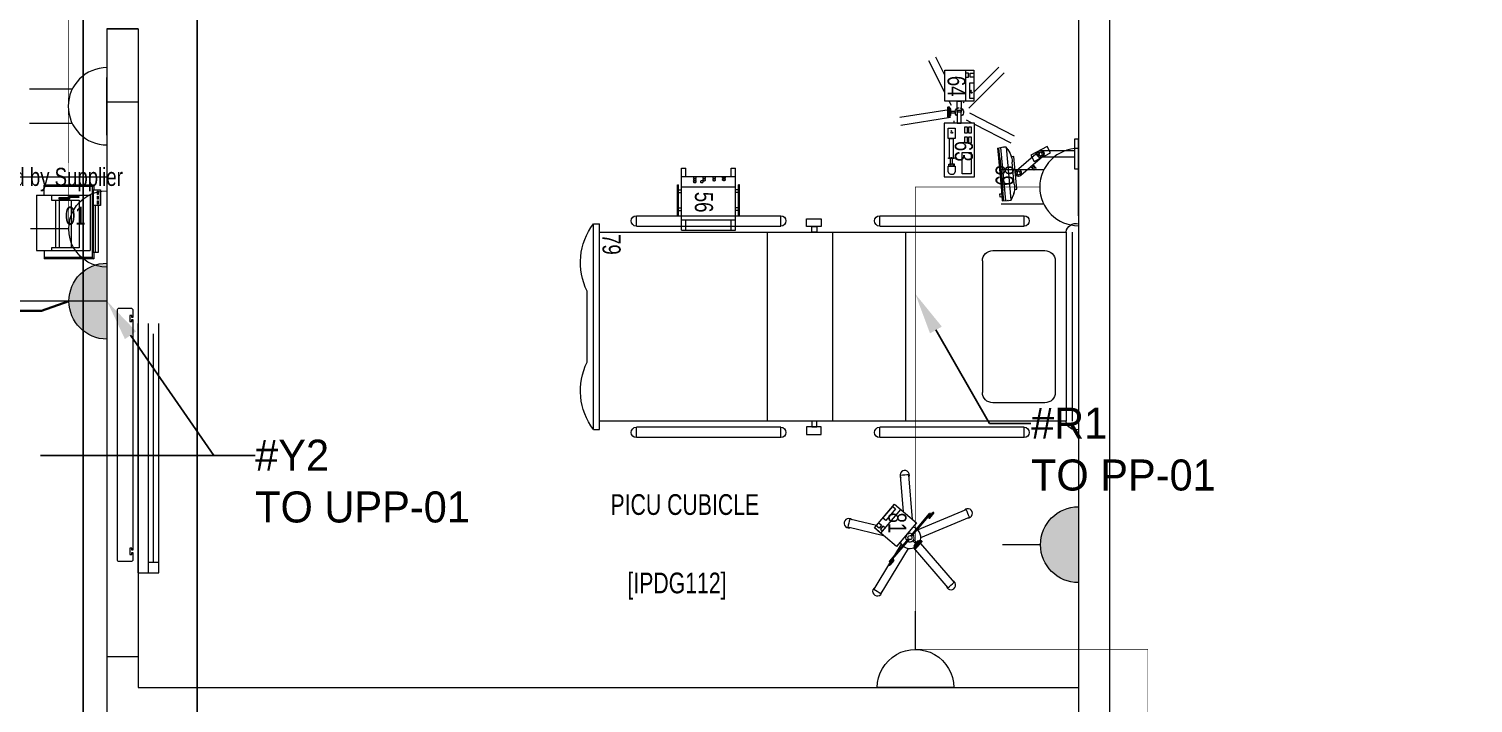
# Model space of a CAD drawing. Header units: metres. Extents: x 75097 to 220762, y -1557923 to -1361206.
# Drawn here: x 107551 to 114521, y -1400610 to -1397353 of the extents above; entities that cross this region are included whole.
import ezdxf
from ezdxf import colors
from ezdxf.entities.mleader import LeaderData, LeaderLine
from ezdxf.math import Vec2, Vec3

# ---------------------------------------------------------------- set-up
doc = ezdxf.new("R2010")
doc.units = ezdxf.units.M
doc.layers.get('0').update_dxf_attribs({"lineweight": 0})
for name, color, linetype, lineweight in [('A-100 - Copy$0$72_EGR_BASE_TEXT', 8, 'Continuous', 0), ('A-100 - Copy$0$Aluminum', 8, 'Continuous', 0), ('A-100 - Copy$0$Medical Equipment and Furniture', 8, 'Continuous', 0), ('A-100 - Copy$0$Medical Equipment and Furniture1', 8, 'Continuous', 5), ('A-100 - Copy$0$Medical Equipment and Furniture2', 8, 'Continuous', 13), ('A-100 - Copy$0$Walls', 8, 'Continuous', 0), ('A-100 - Copy$0$Wooden Joinery', 8, 'Continuous', 0), ('E-LG', 245, 'Continuous', 30)]:
    doc.layers.add(name, color=color, linetype=linetype, lineweight=lineweight)
doc.layers.add('A-100 - Copy$0$axes', color=8, linetype='Continuous')
doc.layers.add('E-POWR', color=7, linetype='Continuous', lineweight=9, true_color=0x4e7e3e)
doc.layers.add('E-PW', color=7, linetype='Continuous', lineweight=9, true_color=0x4e7e3e)
doc.styles.add('A-100 - Copy$0$list_ghTextstyle', font='romans.shx', dxfattribs={"height": 0.25})
doc.styles.add('A-100 - Copy$0$X3G_ENTITY_257CFD', font='swisscl.ttf', dxfattribs={"height": 200})
doc.styles.add('A-100 - Copy$0$X3G_ENTITY_2587EA', font='swisscl.ttf', dxfattribs={"height": 200})
doc.styles.get("Standard").update_dxf_attribs({"font": 'GOTHIC.TTF'})

# ---------------------------------------------------------------- blocks, each defined once
blk = doc.blocks.new('GI-041_dwg_E-SKT2-3902840-GI-041')
at = {"layer": 'E-POWR'}
blk.add_line((0.1982, 0), (-0.1982, 0), dxfattribs=at)
at = {"layer": 'E-PW'}
for p, q in [((-0.0879, 0.1765), (-0.0879, 0.3944)), ((0.0878, 0.1766), (0.0878, 0.3944)), ((-0.1466, 0), (0.1466, 0))]:
    blk.add_line(p, q, dxfattribs=at)
blk.add_arc((0, 0), 0.1972, 0.0142, 180.0142, dxfattribs=at)
blk = doc.blocks.new('NORMAL SOCKET')
at = {"layer": 'E-POWR'}
for p, q in [((0, 308), (0, 615)), ((-308, 0), (308, 0))]:
    blk.add_line(p, q, dxfattribs=at)
blk.add_ellipse((0, 0), major_axis=(33, 306), ratio=1, start_param=4.81904, end_param=7.960633, dxfattribs=at)
blk = doc.blocks.new('GI-041_dwg_UPS-E-SKT1-3902843-GI-041')
at = {"layer": 'E-POWR'}
blk.add_hatch(color=256, dxfattribs=at).paths.add_polyline_path([(-0.1987, -0.0005), (0.1987, -0.0005), (0.1929, 0.0471), (0.176, 0.0919), (0.1487, 0.1313), (0.1129, 0.1631), (0.0705, 0.1853), (0.024, 0.1968), (-0.024, 0.1968), (-0.0705, 0.1853), (-0.1129, 0.1631), (-0.1487, 0.1313), (-0.176, 0.0919), (-0.1929, 0.0471)], flags=0)
for p, q in [((0, 0.1983), (0, 0.397)), ((-0.1987, -0.0005), (0.1987, -0.0005)), ((-0.1473, -0.0005), (0.1473, -0.0005))]:
    blk.add_line(p, q, dxfattribs=at)
blk.add_arc((0, -0.0005), 0.1987, 360, 180, dxfattribs=at)
blk = doc.blocks.new('A-100 - Copy$0$IC.1')
at = {"layer": 'A-100 - Copy$0$Medical Equipment and Furniture1'}
for p, q in [((42.4872, -10.88), (41.4928, -10.88)), ((42.4472, -10.91), (41.5328, -10.91)), ((42.4472, -10.91), (41.5328, -10.91)), ((42.4472, -10.91), (41.5328, -10.91)), ((41.5328, -10.94), (41.5328, -13.1914)), ((42.4472, -10.94), (41.5328, -10.94)), ((42.4472, -13.1914), (42.4472, -10.94)), ((42.3077, -10.9923), (41.6724, -10.9923)), ((41.6224, -11.0423), (41.6224, -11.2937)), ((42.3577, -11.2937), (42.3577, -11.0423)), ((41.4542, -11.1429), (41.4542, -11.8396)), ((41.4542, -11.1429), (41.5042, -11.1429)), ((41.5042, -11.1429), (41.5042, -11.8396)), ((42.4759, -11.1429), (42.5259, -11.1429)), ((42.4759, -11.8396), (42.4759, -11.1429)), ((42.5259, -11.8396), (42.5259, -11.1429)), ((42.3077, -11.3437), (41.6724, -11.3437)), ((41.5328, -11.7137), (42.4472, -11.7137)), ((41.4542, -11.8396), (41.5042, -11.8396)), ((42.4759, -11.8396), (42.5259, -11.8396)), ((41.5328, -12.0657), (42.4472, -12.0657)), ((41.4542, -12.3172), (41.4542, -13.0139)), ((41.4542, -12.3172), (41.5042, -12.3172)), ((41.5042, -12.3172), (41.5042, -13.0139)), ((42.4759, -12.3172), (42.5259, -12.3172)), ((42.4759, -13.0139), (42.4759, -12.3172)), ((42.5259, -13.0139), (42.5259, -12.3172)), ((41.5328, -12.3807), (42.4472, -12.3807)), ((41.4542, -13.0139), (41.5042, -13.0139)), ((42.4759, -13.0139), (42.5259, -13.0139)), ((41.4928, -13.1914), (42.4872, -13.1914)), ((41.4928, -13.2214), (41.4928, -13.1914)), ((41.4928, -13.2214), (42.4872, -13.2214)), ((42.4872, -13.2214), (42.4872, -13.1914)), ((41.8192, -13.2514), (42.1609, -13.2514))]:
    blk.add_line(p, q, dxfattribs=at)
for points in [[(41.4689, -12.1927), (41.4689, -12.1212), (41.5064, -12.1212), (41.5064, -12.1927)], [(42.5112, -12.1927), (42.5112, -12.1212), (42.4737, -12.1212), (42.4737, -12.1927)], [(41.5064, -12.1674), (41.5064, -12.1434), (41.5328, -12.1434), (41.5328, -12.1674)], [(42.4737, -12.1674), (42.4737, -12.1434), (42.4472, -12.1434), (42.4472, -12.1674)]]:
    blk.add_lwpolyline(points, close=True, dxfattribs=at)
for centre, radius, start, end in [((41.539, -10.8926), 0.0478, 164.74006, 262.64007), ((42.4411, -10.8926), 0.0478, 277.35993, 15.25994), ((41.6724, -11.0423), 0.05, 90, 180), ((42.3077, -11.0423), 0.05, 0, 90), ((41.4792, -11.1429), 0.025, 0, 180), ((42.5009, -11.1429), 0.025, 0, 180), ((41.6724, -11.2937), 0.05, 180, 270), ((42.3077, -11.2937), 0.05, 270, 0), ((41.4792, -11.8396), 0.025, 180, 0), ((42.5009, -11.8396), 0.025, 180, 0), ((41.4792, -12.3172), 0.025, 0, 180), ((42.5009, -12.3172), 0.025, 0, 180), ((41.4792, -13.0139), 0.025, 180, 0), ((42.5009, -13.0139), 0.025, 180, 0), ((41.6806, -12.9691), 0.3145, 233.34878, 296.14643), ((42.2995, -12.9691), 0.3145, 243.85357, 306.65122)]:
    blk.add_arc(centre, radius, start, end, dxfattribs=at)
blk = doc.blocks.new('A-100 - Copy$0$Syringe')
at = {"layer": 'A-100 - Copy$0$Medical Equipment and Furniture2'}
for points in [[(42.9739, -11.5277), (42.7139, -11.5277), (42.7139, -11.3827), (42.9739, -11.3827), (42.9739, -11.5277)], [(42.7384, -11.5086), (42.7658, -11.5086), (42.7658, -11.475), (42.7384, -11.475)], [(42.779, -11.4899), (42.779, -11.487), (42.7748, -11.487), (42.7748, -11.5), (42.779, -11.5), (42.779, -11.497)], [(42.8023, -11.4899), (42.779, -11.4899)], [(42.779, -11.497), (42.8023, -11.497)], [(42.8055, -11.4851), (42.8055, -11.48), (42.8023, -11.48), (42.8023, -11.5069), (42.8055, -11.5069), (42.8055, -11.5019)], [(42.8055, -11.5019), (42.8984, -11.5019), (42.8984, -11.4851), (42.8055, -11.4851)], [(42.8055, -11.4899), (42.8055, -11.497)], [(42.8055, -11.497), (42.8055, -11.4899)], [(42.8055, -11.497), (42.8055, -11.4899)]]:
    blk.add_lwpolyline(points, dxfattribs=at)
for points in [[(42.8312, -11.3974), (42.7289, -11.3974), (42.7289, -11.4415), (42.8312, -11.4415)], [(42.9073, -11.3985), (42.8765, -11.3985), (42.8765, -11.4091), (42.9073, -11.4091)], [(42.9073, -11.4175), (42.8765, -11.4175), (42.8765, -11.4281), (42.9073, -11.4281)], [(42.956, -11.3985), (42.9252, -11.3985), (42.9252, -11.4091), (42.956, -11.4091)], [(42.956, -11.4175), (42.9252, -11.4175), (42.9252, -11.4281), (42.956, -11.4281)], [(42.7748, -11.487), (42.7658, -11.487), (42.7658, -11.4777), (42.7748, -11.4777)], [(42.7748, -11.4967), (42.7658, -11.4967), (42.7658, -11.5059), (42.7748, -11.5059)], [(42.9498, -11.475), (42.8984, -11.475), (42.8984, -11.5086), (42.9498, -11.5086)]]:
    blk.add_lwpolyline(points, close=True, dxfattribs=at)
at = {"layer": 'A-100 - Copy$0$Medical Equipment and Furniture2', "extrusion": (0, 0, -1)}
blk.add_ellipse((42.7384, -11.4918), major_axis=(0, 0.0168), ratio=0.733735, start_param=3.141593, end_param=6.283185, dxfattribs=at)
blk = doc.blocks.new('A-100 - Copy$0$Infusion')
at = {"layer": 'A-100 - Copy$0$Medical Equipment and Furniture2'}
for points in [[(43.0793, -11.3852), (43.0793, -11.5252), (43.2293, -11.5252), (43.2293, -11.3852), (43.0793, -11.3852)], [(43.1962, -11.4242), (43.1962, -11.4114), (43.215, -11.4114), (43.215, -11.4242)]]:
    blk.add_lwpolyline(points, dxfattribs=at)
for points in [[(43.0793, -11.3852), (43.0793, -11.4242), (43.2293, -11.4242), (43.2293, -11.3852)], [(43.0927, -11.3852), (43.0927, -11.404), (43.1673, -11.404), (43.1673, -11.3852)], [(43.1962, -11.3852), (43.1962, -11.4027), (43.215, -11.4027), (43.215, -11.3852)]]:
    blk.add_lwpolyline(points, close=True, dxfattribs=at)
blk = doc.blocks.new('A-100 - Copy$0$Infusion Syringe')
at = {"layer": 'A-100 - Copy$0$Medical Equipment and Furniture1'}
for p, q in [((42.9683, -11.3827), (42.8788, -11.2071)), ((43.0225, -11.4053), (42.9127, -11.1899)), ((43.0459, -11.409), (43.2169, -11.238)), ((43.1234, -11.3852), (43.2437, -11.2649)), ((42.9886, -11.4225), (42.9765, -11.3988)), ((43.0006, -11.498), (42.9627, -11.7368)), ((42.9753, -11.4431), (42.9739, -11.4433)), ((42.9838, -11.4812), (42.9765, -11.4824)), ((43.0124, -11.4411), (43.017, -11.4365)), ((43.0234, -11.4354), (43.017, -11.4365)), ((43.0175, -11.473), (43.0233, -11.476)), ((43.0297, -11.4749), (43.0233, -11.476)), ((43.0357, -11.4374), (43.0414, -11.4403)), ((43.0407, -11.4693), (43.0453, -11.4647)), ((43.0444, -11.4461), (43.0414, -11.4403)), ((43.0463, -11.4583), (43.0453, -11.4647)), ((43.0592, -11.4932), (43.0766, -11.502)), ((43.0728, -11.4359), (43.0766, -11.432)), ((43.0791, -11.4595), (43.0793, -11.4596)), ((43.0381, -11.5039), (43.0003, -11.7427)), ((43.1221, -11.5252), (43.2746, -11.6029)), ((43.2058, -11.5252), (43.2919, -11.5691))]:
    blk.add_line(p, q, dxfattribs=at)
for points in [[(43.0266, -11.4455), (43.0266, -11.4649), (42.9739, -11.4649), (42.9739, -11.4455)], [(43.043, -11.4963), (43.043, -11.5009), (43.0102, -11.5009), (43.0102, -11.4963)], [(43.0266, -11.4455), (43.0266, -11.4649), (43.0793, -11.4649), (43.0793, -11.4455)]]:
    blk.add_lwpolyline(points, close=True, dxfattribs=at)
for points in [[(43.0302, -11.4759), (43.0302, -11.4963), (43.0229, -11.4963), (43.0229, -11.4759)], [(43.0046, -11.5009), (43.0485, -11.5009)], [(43.0485, -11.5116), (43.0046, -11.5116)]]:
    blk.add_lwpolyline(points, dxfattribs=at)
for radius, start, end in [(0.021, 6.82759, 152.46157), (0.021, 207.53843, 353.17241), (0.00972, 270, 90)]:
    blk.add_arc((43.0266, -11.4552), radius, start, end, dxfattribs=at)
for centre in [(43.0046, -11.5062), (43.0101, -11.5062), (43.0156, -11.5062), (43.0211, -11.5062), (43.0266, -11.5062), (43.0321, -11.5062), (43.0375, -11.5062), (43.043, -11.5062), (43.0485, -11.5062)]:
    blk.add_ellipse(centre, major_axis=(0, -0.00537), ratio=0.510594, start_param=3.141593, end_param=9.424778, dxfattribs=at)
for name in ['A-100 - Copy$0$Syringe', 'A-100 - Copy$0$Infusion']:
    blk.add_blockref(name, (0, 0), dxfattribs=at)
blk = doc.blocks.new('A-100 - Copy$0$IC.5')
at = {"layer": 'A-100 - Copy$0$Medical Equipment and Furniture2'}
for points in [[(31.601, -27.8325), (31.5106, -27.9394), (31.3961, -27.8425), (31.4865, -27.7356), (31.601, -27.8325)], [(31.4866, -27.7868), (31.4949, -27.777), (31.4805, -27.7649), (31.4723, -27.7746)]]:
    blk.add_lwpolyline(points, dxfattribs=at)
for points in [[(31.601, -27.8325), (31.5758, -27.8623), (31.4613, -27.7654), (31.4865, -27.7356)], [(31.5118, -27.757), (31.5005, -27.7703), (31.4862, -27.7582), (31.4974, -27.7449)], [(31.5908, -27.8238), (31.5786, -27.8382), (31.5217, -27.79), (31.5338, -27.7757)]]:
    blk.add_lwpolyline(points, close=True, dxfattribs=at)
blk = doc.blocks.new('A-100 - Copy$0$IC.5 on Trolley')
at = {"layer": 'A-100 - Copy$0$Medical Equipment and Furniture1'}
for p, q in [((31.4491, -27.7798), (31.4897, -27.6072)), ((31.4983, -27.7455), (31.5287, -27.6163)), ((31.3241, -27.8134), (31.1908, -27.7326)), ((31.3877, -27.8988), (31.1701, -27.7668)), ((31.3331, -27.8257), (31.3102, -27.8063)), ((31.4342, -27.899), (31.3268, -27.8081)), ((31.3299, -27.8295), (31.307, -27.8101)), ((31.4309, -27.9028), (31.3236, -27.812)), ((31.4084, -27.8646), (31.3558, -27.8327)), ((31.5637, -27.8766), (31.7403, -27.8619)), ((31.3897, -27.9237), (31.1969, -28.0898)), ((31.4203, -27.9024), (31.4217, -27.8961)), ((31.4213, -27.9147), (31.4238, -27.9207)), ((31.4224, -27.8955), (31.4217, -27.8961)), ((31.4293, -27.9241), (31.4238, -27.9207)), ((31.4267, -27.8918), (31.4262, -27.8922)), ((31.4381, -27.887), (31.4445, -27.8865)), ((31.4414, -27.9269), (31.4479, -27.9264)), ((31.4501, -27.8899), (31.4445, -27.8865)), ((31.4453, -27.9149), (31.5526, -28.0058)), ((31.4528, -27.9221), (31.4479, -27.9264)), ((31.4485, -27.9111), (31.5558, -28.002)), ((31.4582, -27.8992), (31.4607, -27.9052)), ((31.4592, -27.9115), (31.4607, -27.9052)), ((31.477, -27.9442), (31.5755, -28.1789)), ((31.49, -27.9229), (31.491, -27.9228)), ((31.5272, -27.9198), (31.7436, -27.9018)), ((31.4119, -27.9573), (31.223, -28.1201)), ((31.4401, -27.9597), (31.5386, -28.1944)), ((31.5343, -28.0025), (31.5572, -28.0219)), ((31.5375, -27.9987), (31.5604, -28.0181))]:
    blk.add_line(p, q, dxfattribs=at)
for points in [[(31.42, -27.9642), (31.3865, -27.9358)], [(31.3935, -27.9276), (31.427, -27.956)], [(31.4291, -27.9251), (31.416, -27.9407), (31.4104, -27.936), (31.4235, -27.9204)]]:
    blk.add_lwpolyline(points, dxfattribs=at)
blk.add_lwpolyline([(31.4257, -27.949), (31.4227, -27.9524), (31.3977, -27.9312), (31.4006, -27.9278)], close=True, dxfattribs=at)
blk.add_circle((31.4397, -27.907), 0.00972, dxfattribs=at)
for centre, radius, start, end in [((31.5092, -27.6118), 0.0225, 319.48845, 194.02054), ((31.4397, -27.907), 0.3033, 72.97321, 80.53577), ((31.1804, -27.7497), 0.0225, 31.48845, 266.02054), ((31.4397, -27.907), 0.3033, 144.97321, 152.53577), ((31.3086, -27.8082), 0.0025, 49.75449, 229.75449), ((31.3252, -27.8101), 0.0025, 49.75449, 229.75449), ((31.3216, -27.8134), 0.0025, 269.57621, 49.75449), ((31.3315, -27.8276), 0.0025, 229.75449, 49.75449), ((31.3343, -27.8243), 0.0025, 49.75449, 187.05013), ((31.4397, -27.907), 0.0527, 116.24338, 202.9382), ((31.7419, -27.8818), 0.0225, 247.48845, 122.02054), ((31.4397, -27.907), 0.3033, 0.97321, 8.53577), ((31.4397, -27.907), 0.021, 146.58208, 312.9269), ((31.4397, -27.907), 0.021, 326.58208, 132.9269), ((31.4397, -27.907), 0.0527, 256.57079, 343.2656), ((31.5359, -28.0006), 0.0025, 49.75449, 229.75449), ((31.5387, -27.9973), 0.0025, 272.45885, 49.75449), ((31.5515, -28.008), 0.0025, 49.75449, 189.93277), ((31.5542, -28.0039), 0.0025, 229.75449, 49.75449), ((31.5588, -28.02), 0.0025, 229.75449, 49.75449), ((31.21, -28.1049), 0.0225, 103.48845, 338.02054), ((31.4397, -27.907), 0.3033, 216.97321, 224.53577), ((31.557, -28.1866), 0.0225, 175.48845, 50.02054), ((31.4397, -27.907), 0.3033, 288.97321, 296.53577)]:
    blk.add_arc(centre, radius, start, end, dxfattribs=at)
for centre in [(31.39, -27.9317), (31.3942, -27.9353), (31.3984, -27.9388), (31.4026, -27.9424), (31.4067, -27.9459), (31.4109, -27.9495), (31.4151, -27.953), (31.4193, -27.9566), (31.4235, -27.9601)]:
    blk.add_ellipse(centre, major_axis=(0.00347, 0.0041), ratio=0.510594, dxfattribs=at)
blk.add_blockref('A-100 - Copy$0$IC.5', (0, 0), dxfattribs=at)
blk = doc.blocks.new('A-100 - Copy$0$ME17423-P')
at = {"layer": 'A-100 - Copy$0$Medical Equipment and Furniture1'}
for p, q in [((0.26, 0), (0, 0)), ((0, 0), (0, -0.3)), ((0.02, 0), (0.02, -0.05)), ((0.24, 0), (0.24, -0.05)), ((0.26, 0), (0.26, -0.3)), ((0.26, -0.05), (0, -0.05)), ((0.24, -0.02), (0.02, -0.02)), ((-0.02, -0.07), (-0.02, -0.22)), ((-0.02, -0.07), (-0.015, -0.07)), ((-0.015, -0.07), (-0.015, -0.22)), ((-0.015, -0.095), (0, -0.095)), ((-0.015, -0.1075), (0, -0.1075)), ((0.275, -0.095), (0.26, -0.095)), ((0.275, -0.1075), (0.26, -0.1075)), ((0.275, -0.07), (0.275, -0.22)), ((0.28, -0.07), (0.275, -0.07)), ((0.28, -0.07), (0.28, -0.22)), ((-0.015, -0.1825), (0, -0.1825)), ((-0.015, -0.195), (0, -0.195)), ((0.275, -0.1825), (0.26, -0.1825)), ((0.275, -0.195), (0.26, -0.195)), ((-0.02, -0.22), (-0.015, -0.22)), ((0.26, -0.21), (0, -0.21)), ((0.26, -0.26), (0, -0.26)), ((0.02, -0.26), (0.02, -0.3)), ((0.24, -0.26), (0.24, -0.3)), ((0.28, -0.22), (0.275, -0.22)), ((0.02, -0.3), (0, -0.3)), ((0.26, -0.3), (0.24, -0.3))]:
    blk.add_line(p, q, dxfattribs=at)
for points in [[(0.0623, -0.2435, -0.14448), (0.0618, -0.2451, -0.107176), (0.0603, -0.2466, -0.077753), (0.0582, -0.2475, -0.064938), (0.0555, -0.2479, -0.064938), (0.0528, -0.2475, -0.077753), (0.0508, -0.2466, -0.107176), (0.0492, -0.2451, -0.14448), (0.0488, -0.2435, -0.14448), (0.0492, -0.242, -0.107176), (0.0508, -0.2405, -0.077753), (0.0528, -0.2396, -0.064938), (0.0555, -0.2392, -0.064938), (0.0582, -0.2396, -0.077753), (0.0603, -0.2405, -0.107176), (0.0618, -0.242, -0.14448)], [(0.0623, -0.2529, -0.14448), (0.0618, -0.2544, -0.107176), (0.0603, -0.2559, -0.077753), (0.0582, -0.2568, -0.064938), (0.0555, -0.2572, -0.064938), (0.0528, -0.2568, -0.077753), (0.0508, -0.2559, -0.107176), (0.0492, -0.2544, -0.14448), (0.0488, -0.2529, -0.14448), (0.0492, -0.2513, -0.107176), (0.0508, -0.2498, -0.077753), (0.0528, -0.2489, -0.064938), (0.0555, -0.2485, -0.064938), (0.0582, -0.2489, -0.077753), (0.0603, -0.2498, -0.107176), (0.0618, -0.2513, -0.14448)]]:
    blk.add_lwpolyline(points, format="xyb", close=True, dxfattribs=at)
for centre, radius, start, end in [((0.0991, -0.2435), 0.00284, 147.11529, 180), ((0.0991, -0.2435), 0.00284, 180, 212.88471), ((0.0991, -0.2529), 0.00284, 147.11529, 180), ((0.0991, -0.2529), 0.00284, 180, 212.88471), ((0.101, -0.2447), 0.00507, 122.64571, 147.11529), ((0.101, -0.2423), 0.00507, 212.88471, 237.35429), ((0.101, -0.2541), 0.00507, 122.64571, 147.11529), ((0.101, -0.2517), 0.00507, 212.88471, 237.35429), ((0.1022, -0.2467), 0.00735, 104.86185, 122.64571), ((0.1022, -0.2404), 0.00735, 237.35429, 255.13815), ((0.1022, -0.256), 0.00735, 104.86185, 122.64571), ((0.1022, -0.2497), 0.00735, 237.35429, 255.13815), ((0.103, -0.2497), 0.0105, 90, 104.86185), ((0.103, -0.2374), 0.0105, 255.13815, 270), ((0.103, -0.259), 0.0105, 90, 104.86185), ((0.103, -0.2467), 0.0105, 255.13815, 270), ((0.103, -0.2497), 0.0105, 75.13815, 90), ((0.103, -0.2374), 0.0105, 270, 284.86185), ((0.103, -0.259), 0.0105, 75.13815, 90), ((0.103, -0.2467), 0.0105, 270, 284.86185), ((0.1039, -0.2467), 0.00735, 57.35429, 75.13815), ((0.1039, -0.2404), 0.00735, 284.86185, 302.64571), ((0.1039, -0.256), 0.00735, 57.35429, 75.13815), ((0.1039, -0.2497), 0.00735, 284.86185, 302.64571), ((0.1051, -0.2447), 0.00507, 32.88471, 57.35429), ((0.1051, -0.2423), 0.00507, 302.64571, 327.11529), ((0.1051, -0.2541), 0.00507, 32.88471, 57.35429), ((0.1051, -0.2517), 0.00507, 302.64571, 327.11529), ((0.107, -0.2435), 0.00284, 0, 32.88471), ((0.107, -0.2435), 0.00284, 327.11529, 360), ((0.107, -0.2529), 0.00284, 0, 32.88471), ((0.107, -0.2529), 0.00284, 327.11529, 360), ((0.1475, -0.2435), 0.00284, 147.11529, 180), ((0.1475, -0.2435), 0.00284, 180, 212.88471), ((0.1475, -0.2529), 0.00284, 147.11529, 180), ((0.1475, -0.2529), 0.00284, 180, 212.88471), ((0.1494, -0.2447), 0.00507, 122.64571, 147.11529), ((0.1494, -0.2423), 0.00507, 212.88471, 237.35429), ((0.1494, -0.2541), 0.00507, 122.64571, 147.11529), ((0.1494, -0.2517), 0.00507, 212.88471, 237.35429), ((0.1506, -0.2467), 0.00735, 104.86185, 122.64571), ((0.1506, -0.2404), 0.00735, 237.35429, 255.13815), ((0.1506, -0.256), 0.00735, 104.86185, 122.64571), ((0.1506, -0.2497), 0.00735, 237.35429, 255.13815), ((0.1514, -0.2497), 0.0105, 90, 104.86185), ((0.1514, -0.2374), 0.0105, 255.13815, 270), ((0.1514, -0.259), 0.0105, 90, 104.86185), ((0.1514, -0.2467), 0.0105, 255.13815, 270), ((0.1514, -0.2497), 0.0105, 75.13815, 90), ((0.1514, -0.2374), 0.0105, 270, 284.86185), ((0.1514, -0.259), 0.0105, 75.13815, 90), ((0.1514, -0.2467), 0.0105, 270, 284.86185), ((0.1522, -0.2467), 0.00735, 57.35429, 75.13815), ((0.1522, -0.2404), 0.00735, 284.86185, 302.64571), ((0.1522, -0.256), 0.00735, 57.35429, 75.13815), ((0.1522, -0.2497), 0.00735, 284.86185, 302.64571), ((0.1585, -0.2342), 0.00284, 147.11529, 180), ((0.1585, -0.2342), 0.00284, 180, 212.88471), ((0.1604, -0.2354), 0.00507, 122.64571, 147.11529), ((0.1604, -0.233), 0.00507, 212.88471, 237.35429), ((0.1534, -0.2447), 0.00507, 32.88471, 57.35429), ((0.1534, -0.2423), 0.00507, 302.64571, 327.11529), ((0.1534, -0.2541), 0.00507, 32.88471, 57.35429), ((0.1534, -0.2517), 0.00507, 302.64571, 327.11529), ((0.1616, -0.2373), 0.00735, 104.86185, 122.64571), ((0.1616, -0.2311), 0.00735, 237.35429, 255.13815), ((0.1553, -0.2435), 0.00284, 0, 32.88471), ((0.1553, -0.2435), 0.00284, 327.11529, 360), ((0.1553, -0.2529), 0.00284, 0, 32.88471), ((0.1553, -0.2529), 0.00284, 327.11529, 360), ((0.1624, -0.2404), 0.0105, 90, 104.86185), ((0.1624, -0.228), 0.0105, 255.13815, 270), ((0.1624, -0.2404), 0.0105, 75.13815, 90), ((0.1624, -0.228), 0.0105, 270, 284.86185), ((0.1632, -0.2373), 0.00735, 57.35429, 75.13815), ((0.1632, -0.2311), 0.00735, 284.86185, 302.64571), ((0.1645, -0.2354), 0.00507, 32.88471, 57.35429), ((0.1645, -0.233), 0.00507, 302.64571, 327.11529), ((0.1663, -0.2342), 0.00284, 0, 32.88471), ((0.1663, -0.2342), 0.00284, 327.11529, 0), ((0.1927, -0.2342), 0.00284, 147.11529, 180), ((0.1927, -0.2342), 0.00284, 180, 212.88471), ((0.1927, -0.2435), 0.00284, 147.11529, 180), ((0.1927, -0.2435), 0.00284, 180, 212.88471), ((0.1927, -0.2529), 0.00284, 147.11529, 180), ((0.1927, -0.2529), 0.00284, 180, 212.88471), ((0.1945, -0.2354), 0.00507, 122.64571, 147.11529), ((0.1945, -0.233), 0.00507, 212.88471, 237.35429), ((0.1945, -0.2447), 0.00507, 122.64571, 147.11529), ((0.1945, -0.2423), 0.00507, 212.88471, 237.35429), ((0.1945, -0.2541), 0.00507, 122.64571, 147.11529), ((0.1945, -0.2517), 0.00507, 212.88471, 237.35429), ((0.1958, -0.2373), 0.00735, 104.86185, 122.64571), ((0.1958, -0.2311), 0.00735, 237.35429, 255.13815), ((0.1958, -0.2467), 0.00735, 104.86185, 122.64571), ((0.1958, -0.2404), 0.00735, 237.35429, 255.13815), ((0.1958, -0.256), 0.00735, 104.86185, 122.64571), ((0.1958, -0.2497), 0.00735, 237.35429, 255.13815), ((0.1966, -0.2404), 0.0105, 90, 104.86185), ((0.1966, -0.228), 0.0105, 255.13815, 270), ((0.1966, -0.2497), 0.0105, 90, 104.86185), ((0.1966, -0.2374), 0.0105, 255.13815, 270), ((0.1966, -0.259), 0.0105, 90, 104.86185), ((0.1966, -0.2467), 0.0105, 255.13815, 270), ((0.1966, -0.2404), 0.0105, 75.13815, 90), ((0.1966, -0.228), 0.0105, 270, 284.86185), ((0.1966, -0.2497), 0.0105, 75.13815, 90), ((0.1966, -0.2374), 0.0105, 270, 284.86185), ((0.1966, -0.259), 0.0105, 75.13815, 90), ((0.1966, -0.2467), 0.0105, 270, 284.86185), ((0.1974, -0.2373), 0.00735, 57.35429, 75.13815), ((0.1974, -0.2311), 0.00735, 284.86185, 302.64571), ((0.1974, -0.2467), 0.00735, 57.35429, 75.13815), ((0.1974, -0.2404), 0.00735, 284.86185, 302.64571), ((0.1974, -0.256), 0.00735, 57.35429, 75.13815), ((0.1974, -0.2497), 0.00735, 284.86185, 302.64571), ((0.1986, -0.2354), 0.00507, 32.88471, 57.35429), ((0.1986, -0.233), 0.00507, 302.64571, 327.11529), ((0.1986, -0.2447), 0.00507, 32.88471, 57.35429), ((0.1986, -0.2423), 0.00507, 302.64571, 327.11529), ((0.1986, -0.2541), 0.00507, 32.88471, 57.35429), ((0.1986, -0.2517), 0.00507, 302.64571, 327.11529), ((0.2005, -0.2342), 0.00284, 0, 32.88471), ((0.2005, -0.2342), 0.00284, 327.11529, 360), ((0.2005, -0.2435), 0.00284, 0, 32.88471), ((0.2005, -0.2435), 0.00284, 327.11529, 360), ((0.2005, -0.2529), 0.00284, 0, 32.88471), ((0.2005, -0.2529), 0.00284, 327.11529, 360)]:
    blk.add_arc(centre, radius, start, end, dxfattribs=at)
blk = doc.blocks.new('A-100 - Copy$0$IC.4')
at = {"layer": 'A-100 - Copy$0$Medical Equipment and Furniture1'}
for p, q in [((31.2125, -28.0897), (31.2131, -28.0787)), ((31.2125, -28.0897), (31.2131, -28.0787)), ((31.2175, -28.0475), (31.214, -28.0706)), ((31.2152, -28.0625), (31.4716, -28.0865)), ((31.2152, -28.0625), (31.2652, -28.0672)), ((31.2167, -28.0528), (31.4722, -28.0766)), ((31.2175, -28.0475), (31.266, -28.052)), ((31.2653, -28.0595), (31.266, -28.0521)), ((31.2653, -28.0595), (31.266, -28.0521)), ((31.2653, -28.0595), (31.4231, -28.0741)), ((31.266, -28.0521), (31.4238, -28.0667)), ((31.4238, -28.0667), (31.4231, -28.0741)), ((31.4238, -28.0667), (31.4233, -28.0721)), ((31.4238, -28.0667), (31.4724, -28.0712)), ((31.4724, -28.0712), (31.4715, -28.0946)), ((31.4683, -28.1146), (31.2135, -28.0909)), ((31.2174, -28.0912), (31.2135, -28.0909)), ((31.3256, -28.1392), (31.2451, -28.2325)), ((31.2591, -28.1266), (31.2601, -28.1153)), ((31.2591, -28.1266), (31.2601, -28.1154)), ((31.4169, -28.1412), (31.2591, -28.1266)), ((31.4169, -28.1412), (31.2591, -28.1266)), ((31.3924, -28.1291), (31.2853, -28.1192)), ((31.4179, -28.13), (31.4169, -28.1412)), ((31.4179, -28.13), (31.4169, -28.1412)), ((31.4683, -28.1146), (31.4643, -28.1143)), ((31.4709, -28.1027), (31.4695, -28.1137)), ((31.4709, -28.1027), (31.4695, -28.1137)), ((31.2095, -28.2871), (31.2519, -28.209)), ((31.2826, -28.2257), (31.2401, -28.3037)), ((31.2519, -28.209), (31.2826, -28.2257)), ((31.2698, -28.2538), (31.3503, -28.1605)), ((31.2985, -28.2206), (31.3144, -28.2343)), ((31.3049, -28.2217), (31.3107, -28.2149)), ((31.3166, -28.2318), (31.3049, -28.2217)), ((31.3087, -28.2087), (31.3246, -28.2225)), ((31.3224, -28.225), (31.3107, -28.2149)), ((31.3246, -28.2225), (31.3224, -28.225)), ((31.2401, -28.3037), (31.2095, -28.2871)), ((31.2451, -28.2325), (31.2297, -28.2503)), ((31.2297, -28.2503), (31.2297, -28.4193)), ((31.2451, -28.2325), (31.2698, -28.2538)), ((31.2623, -28.2624), (31.2698, -28.2538)), ((31.2623, -28.4193), (31.2623, -28.2564)), ((31.3144, -28.2343), (31.3166, -28.2318)), ((31.2623, -28.3628), (31.2623, -28.3284)), ((31.2297, -28.4193), (31.2623, -28.4193))]:
    blk.add_line(p, q, dxfattribs=at)
for points in [[(31.4384, -28.0681), (31.4536, -28.0695), (31.4545, -28.0605), (31.4392, -28.0591)], [(31.3181, -28.4193), (31.3181, -28.4389), (31.174, -28.4389), (31.174, -28.4193)]]:
    blk.add_lwpolyline(points, close=True, dxfattribs=at)
for centre, radius in [((31.338, -28.1499), 0.0146), ((31.338, -28.1499), 0.00861), ((31.246, -28.2564), 0.0146), ((31.246, -28.2564), 0.00861)]:
    blk.add_circle(centre, radius, dxfattribs=at)
for centre, radius, start, end in [((31.2197, -28.0753), 0.00743, 140.48168, 206.73229), ((31.2197, -28.0753), 0.00743, 140.48168, 206.73229), ((31.2136, -28.0897), 0.00112, 176.66877, 264.66879), ((31.2136, -28.0897), 0.00112, 176.66877, 264.66879), ((31.2885, -28.0151), 0.1042, 226.96619, 268.29174), ((31.2885, -28.0151), 0.1042, 226.96612, 254.21293), ((31.338, -28.1499), 0.0163, 319.18704, 139.18704), ((31.4085, -28.0262), 0.1042, 261.09392, 302.33649), ((31.4085, -28.0262), 0.1042, 275.17127, 302.33649), ((31.4684, -28.1135), 0.00113, 264.64594, 352.35028), ((31.4684, -28.1135), 0.00113, 264.64594, 352.35028), ((31.4648, -28.0982), 0.00761, 323.47742, 27.98418), ((31.4648, -28.0982), 0.00761, 323.47742, 27.98418), ((31.246, -28.2564), 0.0163, 180, 0)]:
    blk.add_arc(centre, radius, start, end, dxfattribs=at)
blk = doc.blocks.new('A-100 - Copy$0$ITPPLT2C-P')
for p, q in [((0, 0), (0, -0.2262)), ((0.0252, 0), (0, 0)), ((0.0139, 0), (0.0139, -0.2262)), ((0.0252, 0), (0.0139, 0)), ((0.0229, 0.0318), (0.2618, 0.0318)), ((0.0304, 0.0256), (0.0229, 0.0318)), ((0.0229, 0), (0.0229, 0.0318)), ((0.0252, -0.2262), (0.0252, 0)), ((0.0304, -0.3182), (0.0304, 0.0256)), ((0.0304, 0.0256), (0.2618, 0.0256)), ((0.2618, -0.0096), (0.2618, 0.0318)), ((0.0401, -0.2769), (0.0401, -0.0096)), ((0.3, -0.0096), (0.0401, -0.0096)), ((0.0939, -0.2515), (0.0939, -0.0222)), ((0.0939, -0.0222), (0.2274, -0.0222)), ((0.1321, -0.2515), (0.1321, -0.0222)), ((0.1894, -0.2515), (0.1894, -0.0222)), ((0.2082, -0.2515), (0.2082, -0.0222)), ((0.2274, -0.0222), (0.2274, -0.0096)), ((0.3, -0.2769), (0.3, -0.0096)), ((-0.0091, -0.2262), (0.0267, -0.2262)), ((-0.0091, -0.3023), (-0.0091, -0.2262)), ((-0.0087, -0.2262), (0.0236, -0.2262)), ((-0.0087, -0.3023), (-0.0087, -0.2262)), ((0, -0.2262), (0.0252, -0.2262)), ((0.0023, -0.2495), (0.0023, -0.2334)), ((0.0023, -0.2334), (0.0045, -0.2334)), ((0.0045, -0.2495), (0.0023, -0.2495)), ((0.0023, -0.2721), (0.0023, -0.2562)), ((0.0023, -0.2562), (0.0045, -0.2562)), ((0.0045, -0.2721), (0.0023, -0.2721)), ((0.0045, -0.2334), (0.0045, -0.2495)), ((0.0045, -0.2562), (0.0045, -0.2721)), ((0.0139, -0.2262), (0.0252, -0.2262)), ((0.0236, -0.2262), (0.0236, -0.3023)), ((0.0267, -0.2262), (0.0267, -0.3023)), ((0.3, -0.2769), (0.0401, -0.2769)), ((0.2274, -0.2515), (0.0939, -0.2515)), ((0.0947, -0.2701), (0.0947, -0.2641)), ((0.0947, -0.2641), (0.1395, -0.2641)), ((0.1457, -0.2701), (0.0947, -0.2701)), ((0.1395, -0.2575), (0.19, -0.2575)), ((0.1395, -0.2641), (0.1395, -0.2575)), ((0.19, -0.2641), (0.1457, -0.2641)), ((0.1457, -0.2641), (0.1457, -0.2701)), ((0.19, -0.2575), (0.19, -0.2641)), ((0.2274, -0.2769), (0.2274, -0.2515)), ((0.2618, -0.2769), (0.2618, -0.3246)), ((0.0267, -0.3023), (-0.0091, -0.3023)), ((0.0236, -0.3023), (-0.0087, -0.3023)), ((0.0023, -0.295), (0.0023, -0.2793)), ((0.0023, -0.2793), (0.0045, -0.2793)), ((0.0045, -0.295), (0.0023, -0.295)), ((0.0045, -0.2793), (0.0045, -0.295)), ((0.0229, -0.3246), (0.0229, -0.3023)), ((0.0304, -0.3182), (0.0229, -0.3246)), ((0.0229, -0.3246), (0.2618, -0.3246)), ((0.0304, -0.3182), (0.2618, -0.3182))]:
    blk.add_line(p, q)
blk = doc.blocks.new('A-100 - Copy')
at = {"layer": 'A-100 - Copy$0$Aluminum'}
for p, q in [((108078.3, -1399981.4, -0.9), (108078.3, -1398776.7, -0.9)), ((108128.3, -1399981.4, -0.9), (108128.3, -1398776.7, -0.9)), ((108178.3, -1399981.4, -0.9), (108178.3, -1398776.7, -0.9)), ((108153.3, -1399931.4, -0.9), (108153.3, -1398826.7, -0.9)), ((108178.3, -1399931.4, -0.9), (108128.3, -1399931.4, -0.9)), ((108078.3, -1399981.4, -0.9), (108178.3, -1399981.4, -0.9))]:
    blk.add_line(p, q, dxfattribs=at)
at = {"layer": 'A-100 - Copy$0$Aluminum', "elevation": 0}
for points in [[(108078.3, -1397352.7), (107928.3, -1397352.7), (107928.3, -1400385.2)], [(107928.3, -1397352.7), (108078.3, -1397352.7), (108078.3, -1400385.2)]]:
    blk.add_lwpolyline(points, dxfattribs=at)
at = {"layer": 'A-100 - Copy$0$axes'}
for p, q in [((107813.3, -1477297.4, 0), (107813.3, -1366691.8, 0)), ((108363.3, -1477297.4, 0), (108363.3, -1366691.8, 0))]:
    blk.add_line(p, q, dxfattribs=at)
at = {"layer": 'A-100 - Copy$0$Medical Equipment and Furniture', "elevation": -0.9}
blk.add_lwpolyline([(107928.3, -1398668.1), (105050.3, -1398668.1), (105050.3, -1398068.1), (107928.3, -1398068.1)], close=True, dxfattribs=at)
at = {"layer": 'A-100 - Copy$0$Walls'}
for p, q in [((112766.9, -1396822.7, 2.4), (112766.9, -1404652.7, 2.4)), ((112616.9, -1397047.7, 2.4), (112616.9, -1404402.7, 2.4)), ((107928.3, -1400385.2, 0), (108078.3, -1400385.2, 0)), ((107928.3, -1400385.2, 0), (107928.3, -1400835.2, 0.3)), ((108078.3, -1400385.2, 0), (108078.3, -1400535.2, 0.1)), ((108078.3, -1400535.2, 0.1), (112616.9, -1400535.2, 3.6))]:
    blk.add_line(p, q, dxfattribs=at)
at = {"layer": 'A-100 - Copy$0$Wooden Joinery', "elevation": -0.9}
blk.add_lwpolyline([(108078.3, -1397706.7), (107928.3, -1397706.7), (107928.3, -1399981.4)], dxfattribs=at)
blk.add_lwpolyline([(108048.3, -1399891.7), (108048.3, -1399881.7), (108053.3, -1399881.7), (108053.3, -1399916.7, -0.414214), (108043.3, -1399926.7), (107988.3, -1399926.7, -0.414214), (107978.3, -1399916.7), (107978.3, -1398711.7, -0.414214), (107988.3, -1398701.7), (108043.3, -1398701.7, -0.414214), (108053.3, -1398711.7), (108053.3, -1398746.7), (108048.3, -1398746.7), (108048.3, -1398736.7), (108038.3, -1398736.7), (108038.3, -1398766.7), (108048.3, -1398766.7), (108048.3, -1398756.7), (108053.3, -1398756.7), (108053.3, -1399871.7), (108048.3, -1399871.7), (108048.3, -1399861.7), (108038.3, -1399861.7), (108038.3, -1399891.7)], format="xyb", close=True, dxfattribs=at)
at = {"layer": 'A-100 - Copy$0$Medical Equipment and Furniture'}
for name, p, xscale, yscale, zscale, rotation in [('A-100 - Copy$0$Infusion Syringe', (123496.9, -1440781.5, 3), -1000, 1000, 1000, 270), ('A-100 - Copy$0$IC.4', (84178, -1366711, 3), -1000.000000000003, 1000.000000000003, 1000, 90), ('A-100 - Copy$0$ME17423-P', (110961.3, -1398325.6, 3), 1000.000000000002, 1000.000000000002, 1000.000000000002, 179.9997708608139), ('A-100 - Copy$0$IC.1', (123496.9, -1440781.5, 3), -1000, 1000, 1000, 270), ('A-100 - Copy$0$IC.5 on Trolley', (83896.3, -1431250.3, 3), 1000.000000000003, 1000.000000000003, 1000.000000000003, 90)]:
    blk.add_blockref(name, p, dxfattribs=dict(at, xscale=xscale, yscale=yscale, zscale=zscale, rotation=rotation))
at = {"layer": 'A-100 - Copy$0$Medical Equipment and Furniture', "extrusion": (7.77425e-06, -2.55368e-17, -1), "xscale": -1000.000000000003, "yscale": 1000.000000000003, "zscale": 1000, "rotation": 180.0000000001836}
blk.add_blockref('A-100 - Copy$0$ITPPLT2C-P', (-107887.5, -1398432.3, 4.1), dxfattribs=at)
at = {"layer": 'A-100 - Copy$0$72_EGR_BASE_TEXT', "char_height": 100, "attachment_point": 2, "style": 'A-100 - Copy$0$X3G_ENTITY_2587EA'}
for s, insert in [('PICU CUBICLE', (110716.9, -1399600.8)), ('[IPDG112]', (110679.1, -1399979.6))]:
    blk.add_mtext(s, dxfattribs=dict(at, insert=insert))
at = {"layer": 'A-100 - Copy$0$Medical Equipment and Furniture', "style": 'A-100 - Copy$0$list_ghTextstyle'}
for p in [(112094.1, -1397649.9, 0.6), (112000.1, -1397843.7, 3)]:
    blk.add_text('x2', height=9, rotation=270, dxfattribs=at).set_placement(p)
at = {"layer": 'A-100 - Copy$0$Medical Equipment and Furniture', "char_height": 87.47, "attachment_point": 8, "rotation": 270, "style": 'A-100 - Copy$0$X3G_ENTITY_257CFD'}
for s, insert in [('64', (111983.6, -1397629.7, 3)), ('63', (112018.4, -1397943.8, 5.4)), ('89', (112215.5, -1398060.9, 5.4)), ('56', (110764.3, -1398189.9, 3)), ('79', (110318.4, -1398394.1, 3)), ('81', (111697.8, -1399739.6, 5.4))]:
    blk.add_mtext(s, dxfattribs=dict(at, insert=insert))
at = {"layer": 'A-100 - Copy$0$Medical Equipment and Furniture', "insert": (106828.4, -1398024, -1.9), "char_height": 87.473, "width": 3260.537, "attachment_point": 2, "style": 'A-100 - Copy$0$X3G_ENTITY_257CFD'}
blk.add_mtext('Requirements of Central Station to be Provided by Supplier', dxfattribs=at)
at = {"layer": 'A-100 - Copy$0$Medical Equipment and Furniture', "insert": (107775.4, -1398211.3, -3.3), "char_height": 87.47, "attachment_point": 2, "style": 'A-100 - Copy$0$X3G_ENTITY_257CFD'}
blk.add_mtext('01', dxfattribs=at)

msp = doc.modelspace()

# ---------------------------------------------------------------- linework, layer by layer
at = {"layer": 'E-LG', "color": 1, "elevation": 0}
msp.add_lwpolyline([(107744.8, -1398668.1), (107611.9, -1398714.9), (105754.1, -1398714.9), (105294.3, -1398596.7), (105741.5, -1398787), (105741.5, -1407604.3), (103703.5, -1407604.3), (103401.5, -1407604.3), (103688.2, -1407738.1), (107542.5, -1407738.1), (107542.5, -1410371.4), (107744.8, -1410463.8), (107545.8, -1410575.1), (107545.8, -1413985.4), (107744.8, -1414061.2), (107544.4, -1414159.9), (107544.4, -1417307.8)], dxfattribs=at)
at = {"layer": 'E-POWR', "const_width": 3}
for points in [[(114868.7, -1381427.7), (114868.7, -1389323.9), (110435.9, -1389323.9), (110435.9, -1387490.2), (107884.6, -1387490.2), (107883.4, -1390739.2), (107523.3, -1390739.2), (107523.3, -1391521.8), (107523.3, -1392072.1), (107882.6, -1392072.1), (107881.8, -1393321.9), (107881.8, -1396908.5), (107741.4, -1396908.5), (107741.4, -1397726.9), (107743.7, -1398319.2)], [(111860.1, -1404218.1), (112430, -1404218.1), (112429.9, -1401393.4), (112951.5, -1401393.4), (112951.5, -1400350.6), (111829.5, -1400350.6), (111829.5, -1398117), (112430, -1398117)]]:
    msp.add_lwpolyline(points, dxfattribs=at)

# ---------------------------------------------------------------- block references
at = {"xscale": -923.0399999999992, "yscale": 923.0399999999992, "zscale": 923.0399999999992, "rotation": 90}
for p in [(107927.8, -1398668.1, -0.9), (112616.5, -1399844.7, 2.4)]:
    msp.add_blockref('GI-041_dwg_UPS-E-SKT1-3902843-GI-041', p, dxfattribs=at)
at = {"layer": 'E-POWR', "color": 85, "extrusion": (0, 0, -1)}
for p, xscale, yscale, zscale, rotation in [((-107928.3, -1397726.9, 0), -947.6469886575185, 947.6469886575185, -947.6469886575185, 269.992776051469), ((-112616.9, -1398116.9, -2.4), -947.6469886575187, 947.6469886575187, -947.6469886575187, 270.0072249975698)]:
    msp.add_blockref('GI-041_dwg_E-SKT2-3902840-GI-041', p, dxfattribs=dict(at, xscale=xscale, yscale=yscale, zscale=zscale, rotation=rotation))
at = {"layer": 'E-POWR', "color": 85, "xscale": -0.6, "yscale": 0.6, "zscale": 0.6, "rotation": 89.99999999999905}
msp.add_blockref('NORMAL SOCKET', (107928.3, -1398319.2, -0.9), dxfattribs=at)
at = {"layer": 'E-POWR', "color": 85, "xscale": -0.6, "yscale": 0.6, "zscale": 0.6}
msp.add_blockref('NORMAL SOCKET', (111830.2, -1400535.2, 3), dxfattribs=at)

# ---------------------------------------------------------------- leaders
at = {"layer": 'E-POWR'}
ml = msp.add_multileader_mtext('Standard', dxfattribs=at)
ml.set_content('#R1\\PTO PP-01', color=256)
ml.set_leader_properties()
ml.build(insert=Vec2(0, 0))
ml.multileader.update_dxf_attribs({"text_right_attachment_type": 6, "dogleg_length": 200, "arrow_head_size": 200})
ctx = ml.context
ctx.base_point, ctx.char_height, ctx.arrow_head_size, ctx.landing_gap_size, ctx.plane_origin = Vec3(112387.5, -1399259.8), 150, 200, 0.09, Vec3(113026.6, -1400343.4)
ctx.right_attachment = 6
notes = []
notes.append((ctx, [(0, (1, 1, 0), (112187.5, -1399259.8), (1, 0), 200, [(0, [(111829.5, -1398633.8)], 0, [])])]))
ctx.mtext.insert, ctx.mtext.flow_direction = Vec3(112387.6, -1399182.9), 5
for ctx, leaders in notes:
    for number, flags, end, landing, length, lines in leaders:
        leader = LeaderData()
        leader.index, (leader.has_last_leader_line, leader.has_dogleg_vector, leader.attachment_direction) = number, flags
        leader.last_leader_point, leader.dogleg_vector, leader.dogleg_length = Vec3(end), Vec3(landing), length
        for number, points, colour, breaks in lines:
            line = LeaderLine()
            line.index, line.vertices, line.color, line.breaks = number, Vec3.list(points), colors.encode_raw_color(colour), breaks
            leader.lines.append(line)
        ctx.leaders.append(leader)

# ---------------------------------------------------------------- next in the draw order: block references
msp.add_blockref('A-100 - Copy', (0, 0))

# ---------------------------------------------------------------- next in the draw order: leaders
ml = msp.add_multileader_mtext('Standard', dxfattribs=at)
ml.set_content('#Y2\\PTO UPP-01', color=256)
ml.set_leader_properties()
ml.build(insert=Vec2(0, 0))
ml.multileader.update_dxf_attribs({"text_right_attachment_type": 6, "dogleg_length": 200, "arrow_head_size": 200})
ctx = ml.context
ctx.base_point, ctx.char_height, ctx.arrow_head_size, ctx.landing_gap_size, ctx.plane_origin = Vec3(108643.3, -1399414.2, -0.9), 150, 200, 0.09, Vec3(109282.4, -1399591.2, -0.9)
ctx.right_attachment = 6
notes = []
notes.append((ctx, [(0, (1, 1, 0), (108443.3, -1399414.2, -0.9), (1, 0), 200, [(0, [(107928.3, -1398668.1, -0.9)], 0, [])])]))
ctx.mtext.insert, ctx.mtext.flow_direction = Vec3(108643.3, -1399337.3, -0.9), 5
for ctx, leaders in notes:
    for number, flags, end, landing, length, lines in leaders:
        leader = LeaderData()
        leader.index, (leader.has_last_leader_line, leader.has_dogleg_vector, leader.attachment_direction) = number, flags
        leader.last_leader_point, leader.dogleg_vector, leader.dogleg_length = Vec3(end), Vec3(landing), length
        for number, points, colour, breaks in lines:
            line = LeaderLine()
            line.index, line.vertices, line.color, line.breaks = number, Vec3.list(points), colors.encode_raw_color(colour), breaks
            leader.lines.append(line)
        ctx.leaders.append(leader)

doc.saveas('drawing.dxf')
